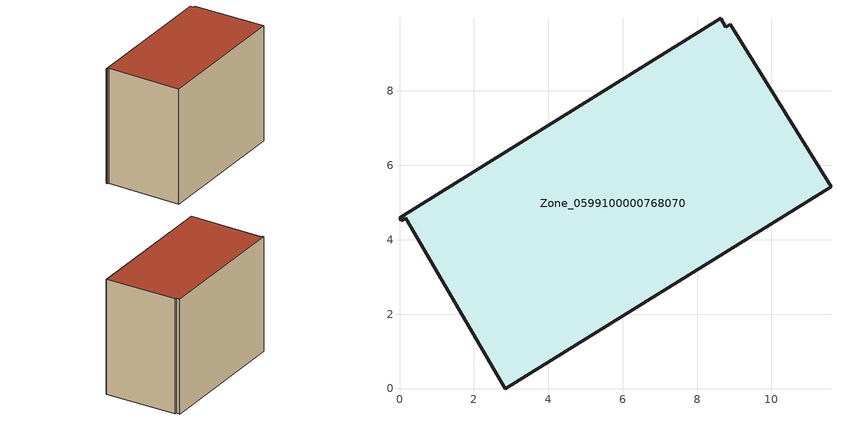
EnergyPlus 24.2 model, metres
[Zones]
Zone_0599100000768070
 floor ground (C_G): 8.77,9.72 8.89,9.79 11.6,5.42 2.85,0 0.17,4.58 0.05,4.51 0,4.59 8.64,9.95 z0
 wall outside (C_F): 0,4.59 0.05,4.51 0.17,4.58 2.85,0 11.6,5.42 8.89,9.79 8.77,9.72 8.64,9.95 0,4.59 z0:8.21
 roof outside (C_R): 8.77,9.72 8.64,9.95 0,4.59 0.05,4.51 0.17,4.58 2.85,0 11.6,5.42 8.89,9.79 z8.21
[BUILDING]
Pand.0599100000768070: North Axis=0; Terrain=City; Loads Convergence Tolerance Value=0.04; Temperature Convergence Tolerance Value=0.4; Solar Distribution=FullExterior; Maximum Number of Warmup Days=25; Minimum Number of Warmup Days=1
[Site:Location]
Rotterdam.The.Hague.AP_ZH_NLD Design_Conditions: Latitude=51.96; Longitude=4.45; Time Zone=1; Elevation=-4.5
[SITE:GROUNDTEMPERATURE:BUILDINGSURFACE]
18, 18, 18, 18, 18, 18, 18, 18, 18, 18, 18, 18
[MATERIAL] Thermal Absorptance=0.9; Solar Absorptance=0.7; Visible Absorptance=0.7
Name | Roughness | Thickness | Conductivity | Density | Specific Heat
G.TI.2006-2014 | MediumSmooth | 0.15 | 0.06 | 540 | 1210
F.TI.2006-2014 | Rough | 0.3 | 0.12 | 1920 | 840
R.TI.2006-2014 | MediumRough | 0.2 | 0.08 | 1500 | 1000
[CONSTRUCTION]
C_G: G.TI.2006-2014
C_F: F.TI.2006-2014
C_R: R.TI.2006-2014
[ZONE]
Zone_0599100000768070: Type=1; Multiplier=1; Ceiling Height=Autocalculate; Volume=Autocalculate; Floor Area=autocalculate; Part of Total Floor Area=Yes
[ZONEINFILTRATION:DESIGNFLOWRATE]
Infil_Zone_0599100000768070: Zone or ZoneList or Space or SpaceList=Zone_0599100000768070; Schedule=AlwaysOn; Design Flow Rate Calculation Method=Flow/Area; Flow Rate per Floor Area=0.0015; Constant Term Coefficient=1; Temperature Term Coefficient=0; Velocity Term Coefficient=0; Velocity Squared Term Coefficient=0
[HVACTEMPLATE:ZONE:IDEALLOADSAIRSYSTEM]
Zone_0599100000768070: Maximum Heating Supply Air Temperature=50; Minimum Cooling Supply Air Temperature=13; Maximum Heating Supply Air Humidity Ratio=0.0156; Minimum Cooling Supply Air Humidity Ratio=0.0077; Heating Limit=NoLimit; Cooling Limit=NoLimit; Dehumidification Control Type=ConstantSensibleHeatRatio; Cooling Sensible Heat Ratio=0.7; Dehumidification Setpoint=60; Humidification Control Type=None; Humidification Setpoint=30; Outdoor Air Method=None; Outdoor Air Flow Rate per Person=0.00944; Outdoor Air Flow Rate per Zone Floor Area=0; Outdoor Air Flow Rate per Zone=0; Demand Controlled Ventilation Type=None; Outdoor Air Economizer Type=NoEconomizer; Heat Recovery Type=None; Sensible Heat Recovery Effectiveness=0.7; Latent Heat Recovery Effectiveness=0.65
[ZONECONTROL:THERMOSTAT]
ThermostatControl_Zone_0599100000768070: Zone or ZoneList=Zone_0599100000768070; Control Type Schedule=DualSetpointControlType; Control 1=Thermostat_Zone_0599100000768070; Temperature Difference Between Cutout And Setpoint=0
[THERMOSTATSETPOINT:DUALSETPOINT]
Thermostat_Zone_0599100000768070: Heating Setpoint Temperature Schedule=HeatingSetpoint_Zone_0599100000768070; Cooling Setpoint Temperature Schedule=CoolingSetpoint_Zone_0599100000768070
[SCHEDULE:COMPACT]
HeatingSetpoint_Zone_0599100000768070: Through: 12/31, For: AllDays, Until: 24:00, 21
CoolingSetpoint_Zone_0599100000768070: Through: 12/31, For: AllDays, Until: 24:00, 24
DualSetpointControlType: Through: 12/31, For: AllDays, Until: 24:00, 4
AlwaysOn: Through: 12/31, For: AllDays, Until: 24:00, 1
